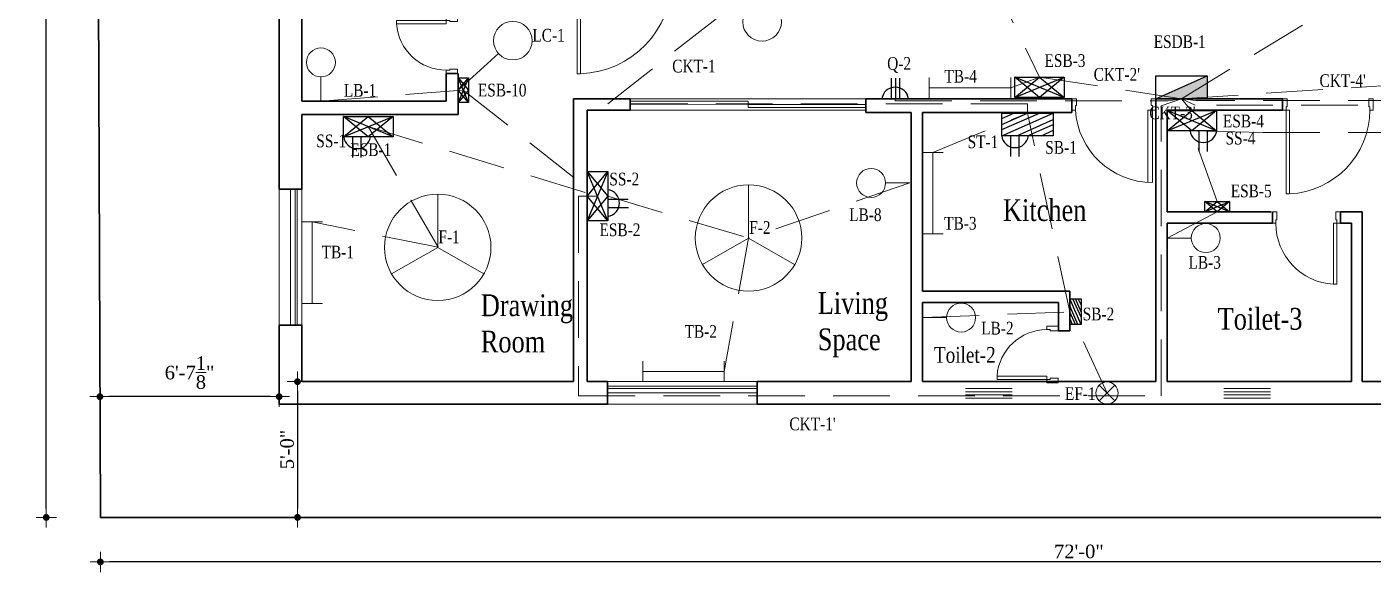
# Model space of a CAD drawing. Header units: inches. Extents: x -13742749 to 88736, y -40897 to 32194776.
# Drawn here: x 914 to 1508, y -28509 to -28269 of the extents above; entities that cross this region are included whole.
import ezdxf

# ---------------------------------------------------------------- set-up
doc = ezdxf.new("R2010")
doc.units = ezdxf.units.IN
doc.header["$LTSCALE"] = 10
doc.header["$MEASUREMENT"] = 0
doc.linetypes.add('ACAD_ISO04W100', pattern=[30, 24, -3, 0, -3])
doc.linetypes.add('HIDDEN', pattern=[0.375, 0.25, -0.125])
doc.layers.get('0').update_dxf_attribs({"color": 123})
for name, color, linetype, lineweight in [('Column', 7, 'Continuous', 35), ('Conduit (Mine)', 230, 'HIDDEN', 13), ('Conduit Generator (mine)', 134, 'HIDDEN', 13), ('DIM', 4, 'Continuous', 0), ('DOOR', 41, 'Continuous', 9), ('Fan (mine)', 210, 'Continuous', 13), ('Light (mine)', 80, 'Continuous', 13), ('Text_My', 7, 'Continuous', 13), ('Text_SUBD', 7, 'Continuous', 13), ('Wall', 7, 'Continuous', 35), ('WIN', 4, 'Continuous', 13), ('WIN-1', 8, 'Continuous', 13), ('WIN1', 8, 'Continuous', 9)]:
    doc.layers.add(name, color=color, linetype=linetype, lineweight=lineweight)
doc.layers.add('Site', color=7, linetype='ACAD_ISO04W100', lineweight=30, true_color=0x004961)
doc.layers.add('Switchboard & Socket (Mine)', color=4, linetype='Continuous')
doc.layers.add('Switchboard and Socket (mine)', color=41, linetype='Continuous')
doc.layers.get('0').off()
doc.styles.get("Standard").update_dxf_attribs({"font": 'times.ttf', "width": 0.8})
doc.styles.add('STYLE3', font='times.ttf')
doc.dimstyles.new('1_8', dxfattribs={"dimtxt": 6, "dimasz": 4, "dimexe": 0.18, "dimexo": 0.0625, "dimgap": 0.125, "dimtad": 0, "dimdec": 4, "dimrnd": 0.125, "dimzin": 3, "dimdsep": 46, "dimlunit": 4, "dimtxsty": 'STYLE3', "dimblk": 'D', "dimcen": 4, "dimse1": 1, "dimse2": 1, "dimclrt": 7, "dimadec": 0, "dimazin": 0, "dimtfac": 1, "dimtdec": 4, "dimtix": 1, "dimtmove": 0, "dimatfit": 3, "dimldrblk": 'OPEN90', "dimfxl": 1, "dimtvp": 0.75, "dimtolj": 1, "dimtzin": 0, "dimarcsym": 0})

# ---------------------------------------------------------------- blocks, each defined once
blk = doc.blocks.new('D')
at = {"layer": 'DIM'}
for q in [(-1.125, 0), (0, 1.125), (1.125, 0), (0, -1.125)]:
    blk.add_line((0, 0), q, dxfattribs=at)
at = {"layer": 'DIM', "color": 6, "const_width": 0.375}
blk.add_lwpolyline([(-0.1875, 0, 1), (0.1875, 0, 1)], format="xyb", close=True, dxfattribs=at)
blk = doc.blocks.new('*D271')
at = {"layer": 'DIM', "color": 0, "linetype": 'ByBlock', "lineweight": -2}
blk.add_line((922.18, -28481.3), (922.18, -27889.3), dxfattribs=at)
at = {"layer": 'DIM', "color": 0, "linetype": 'ByBlock', "lineweight": -2, "xscale": 4, "yscale": 4, "zscale": 4}
for p, rotation in [((922.18, -27885.3), 90), ((922.18, -28485.3), 270)]:
    blk.add_blockref('D', p, dxfattribs=dict(at, rotation=rotation))
at = {"layer": 'DIM', "color": 7, "linetype": 'ByBlock', "insert": (917.6, -28185.3), "char_height": 6, "attachment_point": 5, "rotation": 90, "style": 'STYLE3'}
blk.add_mtext('\\A1;50\'-0"', dxfattribs=at)
blk = doc.blocks.new('_Open90')
at = {"layer": 'DIM', "color": 0, "lineweight": -2}
for p, q in [((0, 0), (-1, 0)), ((-0.5, 0.5), (0, 0)), ((0, 0), (-0.5, -0.5))]:
    blk.add_line(p, q, dxfattribs=at)
blk = doc.blocks.new('*D272')
at = {"layer": 'DIM', "color": 0, "linetype": 'ByBlock', "lineweight": -2}
blk.add_line((1806.09, -28504.97), (950.09, -28504.97), dxfattribs=at)
at = {"layer": 'DIM', "color": 0, "linetype": 'ByBlock', "lineweight": -2, "xscale": 4, "yscale": 4, "zscale": 4, "rotation": 180}
blk.add_blockref('D', (946.09, -28504.97), dxfattribs=at)
at = {"layer": 'DIM', "color": 0, "linetype": 'ByBlock', "lineweight": -2, "xscale": 4, "yscale": 4, "zscale": 4}
blk.add_blockref('D', (1810.09, -28504.97), dxfattribs=at)
at = {"layer": 'DIM', "color": 7, "linetype": 'ByBlock', "insert": (1378.09, -28500.38), "char_height": 6, "attachment_point": 5, "style": 'STYLE3'}
blk.add_mtext('\\A1;72\'-0"', dxfattribs=at)
blk = doc.blocks.new('D-45')
for points in [[(-1.5, 46.97), (-3, 46.97), (-3, 5), (-1.5, 5)], [(-45, 5), (-45, 0), (-43, 0), (-43, 3.5), (-43.5, 3.5), (-43.5, 5)], [(0, 5), (0, 0), (-2, 0), (-2, 3.5), (-1.5, 3.5), (-1.5, 5)]]:
    blk.add_lwpolyline(points, close=True)
blk.add_arc((-1.5, 5), 42, 92.04671, 180)
blk = doc.blocks.new('D-25')
for points in [[(5, 25), (0, 25), (0, 23), (3.5, 23), (3.5, 23.5), (5, 23.5)], [(5, 0), (0, 0), (0, 2), (3.5, 2), (3.5, 1.5), (5, 1.5)], [(26.95, 1.5), (26.95, 3), (5, 3), (5, 1.5)]]:
    blk.add_lwpolyline(points, close=True)
blk.add_arc((5, 1.5), 22, 3.90956, 90)
blk = doc.blocks.new('D-S')
at = {"layer": 'DOOR', "linetype": 'Continuous'}
for p, q in [((1.5, 5), (1.5, 37)), ((3.5, 36.93), (3.5, 5)), ((3.5, 5), (1.5, 5))]:
    blk.add_line(p, q, dxfattribs=at)
at = {"layer": 'DOOR'}
for points in [[(2, 3), (2, 0), (0, 0), (0, 5), (1.5, 5), (1.5, 3)], [(35, 3), (35, 0), (37, 0), (37, 5), (35.5, 5), (35.5, 3)]]:
    blk.add_lwpolyline(points, close=True, dxfattribs=at)
blk.add_arc((1.46, 2.89), 34.11, 3.5436, 89.92781, dxfattribs=at)
blk = doc.blocks.new('D-40')
for points in [[(-5, 0), (0, 0), (0, -2), (-3.5, -2), (-3.5, -1.5), (-5, -1.5)], [(-41.97, -1.5), (-41.97, -3), (-5, -3), (-5, -1.5)], [(-5, -40), (0, -40), (0, -38), (-3.5, -38), (-3.5, -38.5), (-5, -38.5)]]:
    blk.add_lwpolyline(points, close=True)
blk.add_arc((-5, -1.5), 37, 182.32344, 270)
blk = doc.blocks.new('D-30')
for points in [[(5, 30), (0, 30), (0, 28), (3.5, 28), (3.5, 28.5), (5, 28.5)], [(5, 0), (0, 0), (0, 2), (3.5, 2), (3.5, 1.5), (5, 1.5)], [(31.97, 1.5), (31.97, 3), (5, 3), (5, 1.5)]]:
    blk.add_lwpolyline(points, close=True)
blk.add_arc((4.99, 1.48), 27.02, 3.22606, 89.98261)
blk = doc.blocks.new('*D294')
at = {"layer": 'DIM', "color": 0, "linetype": 'ByBlock', "lineweight": -2}
blk.add_line((1021.03, -28431.94), (949.89, -28431.94), dxfattribs=at)
at = {"layer": 'DIM', "color": 0, "linetype": 'ByBlock', "lineweight": -2, "xscale": 4, "yscale": 4, "zscale": 4, "rotation": 180}
blk.add_blockref('D', (945.89, -28431.94), dxfattribs=at)
at = {"layer": 'DIM', "color": 0, "linetype": 'ByBlock', "lineweight": -2, "xscale": 4, "yscale": 4, "zscale": 4}
blk.add_blockref('D', (1025.03, -28431.94), dxfattribs=at)
at = {"layer": 'DIM', "color": 7, "linetype": 'ByBlock', "insert": (985.46, -28421.29), "char_height": 6, "attachment_point": 5, "style": 'STYLE3'}
blk.add_mtext('\\A1;6\'-7{\\H1.000000x;\\S1/8;}"', dxfattribs=at)
blk = doc.blocks.new('*D295')
at = {"layer": 'DIM', "color": 0, "linetype": 'ByBlock', "lineweight": -2}
blk.add_line((1033.12, -28429.3), (1033.12, -28481.3), dxfattribs=at)
at = {"layer": 'DIM', "color": 0, "linetype": 'ByBlock', "lineweight": -2, "xscale": 4, "yscale": 4, "zscale": 4}
for p, rotation in [((1033.12, -28425.3), 90), ((1033.12, -28485.3), 270)]:
    blk.add_blockref('D', p, dxfattribs=dict(at, rotation=rotation))
at = {"layer": 'DIM', "color": 7, "linetype": 'ByBlock', "insert": (1028.54, -28455.3), "char_height": 6, "attachment_point": 5, "rotation": 90, "style": 'STYLE3'}
blk.add_mtext('\\A1;5\'-0"', dxfattribs=at)
blk = doc.blocks.new('Ceiling Fan Small')
at = {"layer": 'Fan (mine)', "linetype": 'ByBlock', "ltscale": 10}
for p in [(7040.4, -35394.14), (7020.04, -35429.39), (7060.75, -35429.39)]:
    blk.add_line(p, (7040.4, -35417.64), dxfattribs=at)
blk.add_circle((7040.4, -35417.64), 23.5, dxfattribs=at)
blk.add_circle((7040.4, -35417.64), 23.5, dxfattribs=at)
blk.add_circle((7040.4, -35417.64), 23.5, dxfattribs=at)
blk = doc.blocks.new('Tube Light')
at = {"layer": 'Light (mine)', "linetype": 'Continuous'}
for p, q in [((-36, 4.54), (-36, -4.54)), ((0, 0), (-36, 0)), ((0, 4.54), (0, -4.54))]:
    blk.add_line(p, q, dxfattribs=at)
blk = doc.blocks.new('Ceiling light')
at = {"layer": 'Light (mine)', "linetype": 'ByBlock'}
blk.add_circle((0, 8.53), 8.53, dxfattribs=at)
blk = doc.blocks.new('Bulb')
at = {"layer": 'Light (mine)', "linetype": 'Continuous'}
blk.add_line((-9.96, -5.31), (-20.64, -5.31), dxfattribs=at)
blk.add_circle((-3.57, -5.31), 6.4, dxfattribs=at)
blk = doc.blocks.new('Exhaust_Fan_new')
at = {"layer": 'Fan (mine)', "linetype": 'ByBlock', "ltscale": 10}
for p, q in [((-3.46, 3.46), (3.46, -3.46)), ((3.46, 3.46), (-3.46, -3.46))]:
    blk.add_line(p, q, dxfattribs=at)
blk.add_circle((0, 0), 4.9, dxfattribs=at)
blk = doc.blocks.new('switch board')
at = {"layer": 'Switchboard and Socket (mine)', "linetype": 'Continuous'}
for p, q in [((-16.63, -10.09), (6.09, 0)), ((-16.63, -5.05), (-5.27, 0)), ((-16.63, -7.26), (0, 0)), ((-16.63, -2.38), (-11.29, 0)), ((-10.02, -10.09), (6.09, -2.84)), ((-5.27, -10.09), (6.09, -5.05)), ((0.97, -10.09), (6.09, -7.56))]:
    blk.add_line(p, q, dxfattribs=at)
blk.add_lwpolyline([(-16.63, 0), (6.09, 0), (6.09, -10.09), (-16.63, -10.09)], close=True, dxfattribs=at)
blk = doc.blocks.new('2 Pin')
at = {"layer": 'Switchboard and Socket (mine)', "linetype": 'Continuous', "ltscale": 10}
for p, q in [((-7.3, 0), (-7.3, 18.1)), ((0, 0), (0, 18.2)), ((-15.8, 0), (7.8, 0))]:
    blk.add_line(p, q, dxfattribs=at)
blk.add_arc((-4, -1.6), 11.9, 7.5318, 172.4682, dxfattribs=at)
blk = doc.blocks.new('Emergency')
at = {"layer": 'Switchboard and Socket (mine)', "linetype": 'Continuous', "ltscale": 10}
for p, q in [((-10.9, 0), (0, 9.07)), ((0, 0), (-10.9, 9.07)), ((-10.9, 0), (10.9, 9.07)), ((10.9, 0), (-10.9, 9.07)), ((0, 9.07), (10.9, 0)), ((10.9, 9.07), (0, 0))]:
    blk.add_line(p, q, dxfattribs=at)
blk.add_lwpolyline([(-10.9, 9.07), (10.9, 9.07), (10.9, 0), (-10.9, 0)], close=True, dxfattribs=at)
blk = doc.blocks.new('Emergency Sub Distribution Board')
at = {"layer": 'Switchboard & Socket (Mine)', "ltscale": 10}
blk.add_hatch(color=256, dxfattribs=at).paths.add_polyline_path([(22.73, -10.09), (22.73, 0), (0, -10.09)])
blk.add_line((0, -10.09), (22.73, 0), dxfattribs=at)
at = {"layer": 'Switchboard & Socket (Mine)', "linetype": 'Continuous'}
blk.add_lwpolyline([(0, 0), (22.73, 0), (22.73, -10.09), (0, -10.09)], close=True, dxfattribs=at)
blk = doc.blocks.new('3- Pic')
at = {"layer": 'Switchboard and Socket (mine)', "linetype": 'ByBlock'}
blk.add_blockref('2 Pin', (7.3, 0), dxfattribs=at)
blk = doc.blocks.new('3- Pin')
at = {"layer": 'Switchboard and Socket (mine)', "linetype": 'Continuous', "ltscale": 10}
blk.add_line((-10.3, -3.5), (-10.3, 14.6), dxfattribs=at)
at = {"layer": 'Switchboard and Socket (mine)', "linetype": 'Continuous'}
blk.add_blockref('3- Pic', (-14.1, -3.5), dxfattribs=at)

msp = doc.modelspace()

# ---------------------------------------------------------------- linework, layer by layer
at = {"layer": 'Column', "linetype": 'ByBlock', "ltscale": 10}
for p, q in [((1025.03252, -28306.29028), (1025.03252, -28252.29028)), ((1035.03252, -28301.29028), (1035.03252, -28252.29028)), ((1035.03252, -28311.29028), (1035.03252, -28307.29028)), ((1309.03252, -28390.30198), (1309.03252, -28425.30198)), ((1060.03252, -28425.30197), (1132.03252, -28425.30197)), ((1060.03252, -28435.30197), (1132.03252, -28435.30197)), ((1291.03252, -28435.30198), (1329.03252, -28435.30198))]:
    msp.add_line(p, q, dxfattribs=at)
at = {"layer": 'Column', "linetype": 'ByBlock'}
for points in [[(1045.03252, -28435.30197), (1025.03252, -28435.30197), (1025.03252, -28425.30197)], [(1241.03252, -28425.30198), (1261.03252, -28425.30198)], [(1261.03252, -28435.30198), (1241.03252, -28435.30197)]]:
    msp.add_lwpolyline(points, dxfattribs=at)
at = {"layer": 'Conduit (Mine)', "linetype": 'HIDDEN', "ltscale": 10}
for p, q in [((1170.12444, -28302.48215), (1241.33244, -28246.5938)), ((1355.37618, -28302.48215), (1170.12444, -28302.48215)), ((1313.57424, -28324.0261), (1355.37618, -28306.65094)), ((1355.37618, -28306.65094), (1355.37618, -28302.48215)), ((1374.03252, -28394.43623), (1355.37618, -28306.65094)), ((1309.03263, -28397.00152), (1374.03285, -28394.43622)), ((1390.53968, -28430.3602), (1374.03285, -28394.43622))]:
    msp.add_line(p, q, dxfattribs=at)
at = {"layer": 'Conduit Generator (mine)', "linetype": 'HIDDEN', "ltscale": 10}
for p, q in [((1338.15854, -28244.22209), (1360.7535, -28290.73526)), ((1423.39524, -28300.30198), (1508.03252, -28248.68563)), ((1348.06283, -28295.50979), (1360.7535, -28290.73526)), ((1423.39715, -28300.30227), (1360.7535, -28290.73526)), ((1423.39795, -28300.30323), (1564.05975, -28291.22112)), ((1043.4772, -28301.2888), (1106.2981, -28296.50651)), ((1106.2981, -28296.50651), (1165.56946, -28343.37178)), ((1296.99433, -28300.30071), (1296.99433, -28301.16675)), ((1414.48328, -28303.36744), (1423.39715, -28300.30227)), ((1417.44118, -28301.16675), (1423.39795, -28300.30323)), ((1429.76424, -28301.12732), (1423.39524, -28300.30198)), ((1423.39524, -28300.30198), (1429.4366, -28303.09504)), ((1423.39715, -28300.30227), (1427.77369, -28305.55951)), ((1296.99433, -28301.16675), (1417.44118, -28301.16675)), ((1414.48328, -28431.63501), (1414.48328, -28303.36744)), ((1576.28489, -28303.09504), (1429.4366, -28303.09504)), ((1709.48684, -28301.12732), (1429.76424, -28301.12732)), ((1064.38531, -28312.60427), (1165.56946, -28343.37178)), ((1459.42489, -28315.24316), (1427.17731, -28314.50122)), ((1439.14796, -28345.76609), (1427.93252, -28314.50122)), ((1459.42489, -28315.24316), (1534.04244, -28315.24316)), ((1303.41662, -28337.5131), (1232.24839, -28361.85298)), ((1157.24621, -28343.39573), (1157.1461, -28431.63501)), ((1165.56946, -28343.37178), (1157.24621, -28343.39573)), ((1170.10643, -28343.37178), (1232.24839, -28361.85298)), ((1439.15002, -28350.30198), (1417.03272, -28361.83549)), ((1157.1461, -28431.63501), (1414.48328, -28431.63501))]:
    msp.add_line(p, q, dxfattribs=at)
at = {"layer": 'Conduit Generator (mine)', "linetype": 'ByBlock', "ltscale": 10}
msp.add_line((1104.03252, -28296.50303), (1121.85947, -28280.35258), dxfattribs=at)
at = {"layer": 'Conduit Generator (mine)', "color": 4, "linetype": 'HIDDEN', "ltscale": 10}
for p, q in [((1064.38531, -28312.60427), (1095.15778, -28365.90376)), ((1095.15778, -28365.90376), (1039.5739, -28354.75483)), ((1232.24839, -28361.85298), (1221.52263, -28420.76067))]:
    msp.add_line(p, q, dxfattribs=at)
at = {"layer": 'Site', "linetype": 'ByBlock', "ltscale": 3}
for p, q in [((943.77738, -27885.30347), (946.08988, -28485.30198)), ((946.08988, -28485.30198), (1810.08988, -28485.30198))]:
    msp.add_line(p, q, dxfattribs=at)
at = {"layer": 'Wall', "linetype": 'ByBlock', "ltscale": 10}
for p, q in [((1103.81274, -28289.1863), (1098.81274, -28289.1863)), ((1098.81274, -28289.1863), (1098.81274, -28301.29028)), ((1104.03252, -28307.29028), (1104.03252, -28289.1863)), ((1284.03252, -28300.30198), (1375.03252, -28300.30198)), ((1375.03252, -28300.30198), (1375.03252, -28306.30198)), ((1463.03252, -28300.30198), (1417.03252, -28300.30198)), ((1098.03252, -28301.29028), (1035.03252, -28301.29028)), ((1098.03252, -28301.29028), (1098.81274, -28301.29028)), ((1180.03252, -28305.30198), (1161.03252, -28305.30198)), ((1284.03252, -28305.30198), (1284.03252, -28305.30198)), ((1284.03252, -28305.30198), (1284.03252, -28306.30198)), ((1284.03252, -28306.30198), (1304.03252, -28306.30198)), ((1309.03252, -28306.30198), (1375.03252, -28306.30198)), ((1309.03252, -28310.30198), (1309.03252, -28306.30198)), ((1463.03252, -28305.30198), (1417.03252, -28305.30198)), ((1104.03252, -28307.29028), (1035.03252, -28307.29028)), ((1412.03252, -28333.30198), (1412.03252, -28363.30198)), ((1417.03252, -28333.30198), (1417.03252, -28350.30198)), ((1463.03252, -28350.30198), (1417.03252, -28350.30198)), ((1463.52732, -28355.30198), (1463.52732, -28350.30198)), ((1493.52732, -28350.30198), (1503.17173, -28350.30198)), ((1493.52732, -28350.30198), (1493.52732, -28355.30198)), ((1503.17173, -28350.30198), (1503.17173, -28425.30198)), ((1417.03252, -28355.30198), (1417.03252, -28363.30198)), ((1458.03252, -28355.30198), (1417.03252, -28355.30198)), ((1458.03252, -28355.30198), (1463.52732, -28355.30198)), ((1493.52732, -28355.30198), (1498.49157, -28355.30198)), ((1498.49157, -28355.30198), (1498.49157, -28425.30198)), ((1374.03252, -28390.30198), (1374.03252, -28385.30198)), ((1412.03252, -28385.30198), (1412.03252, -28425.30198)), ((1417.03252, -28390.30198), (1417.03252, -28425.30198)), ((1368.9144, -28402.81715), (1374.03252, -28402.81715)), ((1045.03252, -28425.30197), (1035.03252, -28425.30197)), ((1161.03252, -28425.30197), (1170.03251, -28425.30197)), ((1329.03252, -28425.30198), (1309.03252, -28425.30198)), ((1329.03252, -28425.30198), (1412.03252, -28425.30198)), ((1417.03252, -28425.30198), (1498.49157, -28425.30198)), ((1503.17173, -28425.30198), (1573.03252, -28425.30198)), ((1329.03252, -28435.30198), (1573.03252, -28435.30198))]:
    msp.add_line(p, q, dxfattribs=at)
at = {"layer": 'Wall', "linetype": 'ByBlock'}
for p, q in [((1180.03252, -28300.30198), (1155.03252, -28300.30198)), ((1155.03252, -28300.30198), (1155.03252, -28425.30197)), ((1180.03252, -28300.30198), (1180.03252, -28305.30198)), ((1284.03252, -28300.30198), (1284.03252, -28305.30198)), ((1309.03252, -28300.30198), (1309.03252, -28300.30198)), ((1417.03252, -28300.30198), (1412.03252, -28300.30198)), ((1412.03252, -28300.30198), (1412.03252, -28333.30198)), ((1025.03252, -28340.30197), (1025.03252, -28306.29028)), ((1161.03252, -28305.30198), (1161.03252, -28425.30197)), ((1304.03252, -28306.30198), (1304.03252, -28425.30197)), ((1417.03252, -28305.30198), (1417.03252, -28333.30198)), ((1035.03252, -28311.29028), (1035.03252, -28340.30197)), ((1309.03252, -28310.30198), (1309.03252, -28385.30198)), ((1025.03252, -28340.30197), (1035.03252, -28340.30197)), ((1412.03252, -28363.30198), (1412.03252, -28385.30198)), ((1417.03252, -28363.30198), (1417.03252, -28390.30198)), ((1374.03252, -28385.30198), (1309.03252, -28385.30198)), ((1369.03252, -28390.30198), (1309.03252, -28390.30198)), ((1369.03252, -28402.81715), (1369.03252, -28390.30198)), ((1374.03252, -28402.81715), (1374.03252, -28390.30198)), ((1025.03252, -28425.30197), (1025.03252, -28400.30197)), ((1025.03252, -28400.30197), (1035.03252, -28400.30197)), ((1035.03252, -28400.30197), (1035.03252, -28425.30197)), ((1060.03252, -28425.30197), (1045.03252, -28425.30197)), ((1155.03252, -28425.30197), (1132.03252, -28425.30197)), ((1170.03251, -28435.30197), (1170.03251, -28425.30197)), ((1241.03252, -28425.30197), (1236.03252, -28425.30197)), ((1236.03252, -28435.30197), (1236.03252, -28425.30197)), ((1304.03252, -28425.30197), (1261.03252, -28425.30197)), ((1060.03252, -28435.30197), (1045.03252, -28435.30197)), ((1170.03251, -28435.30197), (1132.03252, -28435.30197)), ((1241.03252, -28435.30197), (1236.03252, -28435.30197)), ((1261.03252, -28435.30191), (1291.03252, -28435.30198))]:
    msp.add_line(p, q, dxfattribs=at)
msp.add_lwpolyline([(1463.03252, -28300.30198), (1468.03252, -28300.30198), (1468.03252, -28305.30198), (1463.03252, -28305.30198)], dxfattribs=at)
at = {"layer": 'WIN', "linetype": 'ByBlock', "ltscale": 10}
for p, q in [((1180.03252, -28301.34807), (1180.03252, -28301.34807)), ((1180.03252, -28301.34807), (1232.03252, -28301.34807)), ((1232.03252, -28302.66746), (1180.03252, -28302.80198)), ((1232.03252, -28301.34807), (1232.03252, -28302.66746)), ((1232.03252, -28302.66746), (1232.03252, -28304.12767)), ((1284.03252, -28302.80198), (1232.03252, -28302.80198)), ((1232.03252, -28304.12767), (1284.03252, -28304.12767)), ((1284.03252, -28304.26701), (1284.03252, -28302.80198)), ((1284.03252, -28304.12767), (1284.03252, -28302.80198)), ((1327.97535, -28429.84515), (1348.64044, -28429.84515)), ((1327.97535, -28431.13777), (1348.64044, -28431.13776)), ((1442.08451, -28429.84517), (1462.74959, -28429.84517)), ((1442.08451, -28431.13778), (1462.74959, -28431.13778))]:
    msp.add_line(p, q, dxfattribs=at)
at = {"layer": 'WIN', "linetype": 'ByBlock'}
for p, q in [((1032.03252, -28400.30197), (1032.03252, -28340.30197)), ((1033.03252, -28400.30197), (1033.03252, -28340.30197)), ((1236.03252, -28427.30197), (1170.03251, -28427.30197)), ((1236.03252, -28428.30197), (1170.03251, -28428.30197))]:
    msp.add_line(p, q, dxfattribs=at)
at = {"layer": 'WIN-1', "linetype": 'ByBlock'}
for p, q in [((1025.03252, -28340.30197), (1025.03252, -28400.30197)), ((1030.03252, -28400.30197), (1030.03252, -28340.30197)), ((1035.03252, -28400.30197), (1035.03252, -28340.30197)), ((1236.03252, -28425.30197), (1170.03251, -28425.30197)), ((1236.03252, -28430.30197), (1170.03251, -28430.30197)), ((1170.03251, -28435.30197), (1236.03252, -28435.30197))]:
    msp.add_line(p, q, dxfattribs=at)
at = {"layer": 'WIN-1', "linetype": 'ByBlock', "ltscale": 10}
for p, q in [((1327.97535, -28428.2723), (1348.64044, -28428.2723)), ((1442.08451, -28428.27232), (1462.74959, -28428.27232)), ((1327.97535, -28432.65856), (1348.64044, -28432.65855)), ((1442.08451, -28432.65857), (1462.74959, -28432.65857))]:
    msp.add_line(p, q, dxfattribs=at)
at = {"layer": 'WIN1', "linetype": 'ByBlock', "ltscale": 10}
for p, q in [((1180.03252, -28300.30198), (1284.03252, -28300.30198)), ((1180.03252, -28305.30198), (1284.03252, -28305.30198))]:
    msp.add_line(p, q, dxfattribs=at)

# ---------------------------------------------------------------- block references
at = {"layer": 'DOOR', "linetype": 'ByBlock'}
for name, p, rotation in [('D-45', (1155.03252, -28242.29028), 180), ('D-25', (1103.81274, -28264.1863), 180), ('D-S', (1412.03252, -28300.30198), 180), ('D-40', (1468.03252, -28300.30198), 90)]:
    msp.add_blockref(name, p, dxfattribs=dict(at, rotation=rotation))
at = {"layer": 'DOOR', "linetype": 'ByBlock', "xscale": -1, "rotation": 90}
msp.add_blockref('D-30', (1493.52732, -28350.30198), dxfattribs=at)
at = {"layer": 'DOOR', "linetype": 'ByBlock', "xscale": -1}
msp.add_blockref('D-25', (1368.9144, -28425.81715), dxfattribs=at)
at = {"layer": 'Fan (mine)', "linetype": 'ByBlock'}
for name, p in [('Tube Light', (1348.06283, -28295.50979)), ('Ceiling Fan Small', (-5945.36639, 7051.66474)), ('Ceiling Fan Small', (-5808.14782, 7055.7894)), ('Tube Light', (1221.52263, -28420.76067)), ('Exhaust_Fan_new', (1390.53968, -28430.3602))]:
    msp.add_blockref(name, p, dxfattribs=at)
at = {"layer": 'Fan (mine)', "linetype": 'ByBlock', "rotation": 90}
for p in [(1313.57424, -28324.0261), (1039.5739, -28354.75483)]:
    msp.add_blockref('Tube Light', p, dxfattribs=at)
at = {"layer": 'Switchboard & Socket (Mine)', "linetype": 'ByBlock'}
msp.add_blockref('Emergency Sub Distribution Board', (1412.03307, -28290.21031), dxfattribs=at)
at = {"layer": 'Switchboard and Socket (mine)', "linetype": 'ByBlock'}
for name, p in [('Ceiling light', (1238.22741, -28274.83004)), ('Ceiling light', (1128.17966, -28283.15494)), ('Emergency', (1360.7535, -28299.80919)), ('switch board', (1360.64642, -28306.65094)), ('Emergency', (1427.93252, -28314.50122)), ('Emergency', (1064.38531, -28317.14124)), ('Bulb', (1437.67071, -28356.52301)), ('Bulb', (1329.67063, -28391.68905))]:
    msp.add_blockref(name, p, dxfattribs=at)
for name, p, rotation in [('Bulb', (1038.16473, -28280.6508), 90), ('Emergency', (1170.10643, -28343.37178), 90), ('Bulb', (1282.77862, -28342.82558), 180)]:
    msp.add_blockref(name, p, dxfattribs=dict(at, rotation=rotation))
at = {"layer": 'Switchboard and Socket (mine)', "linetype": 'ByBlock', "xscale": 0.5, "yscale": 0.5, "zscale": 0.5}
for name, p, rotation in [('Emergency', (1108.56659, -28296.50651), 90), ('3- Pin', (1302.38888, -28298.56544), 359.9999999991662), ('2 Pin', (1057.41319, -28317.17451), 180), ('2 Pin', (1347.90919, -28316.74184), 180), ('2 Pin', (1431.08252, -28314.50122), 180), ('2 Pin', (1170.10882, -28348.37903), 270), ('switch board', (1374.03285, -28391.8011), 90)]:
    msp.add_blockref(name, p, dxfattribs=dict(at, rotation=rotation))
msp.add_blockref('Emergency', (1439.18587, -28350.30305), dxfattribs=at)

# ---------------------------------------------------------------- texts
at = {"layer": 'Switchboard and Socket (mine)', "linetype": 'ByBlock', "ltscale": 10, "char_height": 5.614888, "attachment_point": 1}
for s, insert, width in [('LC-1', (1136.80268, -28269.41381), 11.307141), ('ESDB-1', (1411.10122, -28272.25522), 23.7170829), ('Q-2', (1293.45815, -28281.8821), 11.307141), ('ESB-3', (1362.89505, -28280.60557), 34.9277287), ('TB-4', (1318.71191, -28287.54238), 11.307141), ('LB-1', (1053.57449, -28293.77185), 10.7044674), ('ESB-10', (1112.73575, -28293.6612), 11.307141), ('ESB-4', (1441.68581, -28307.32119), 11.307141), ('SS-1', (1041.39802, -28316.10731), 11.307141), ('ST-1', (1328.97977, -28316.51344), 11.307141), ('SS-4', (1442.82408, -28314.89149), 11.307141), ('ESB-1', (1056.46013, -28319.98589), 11.307141), ('SB-1', (1363.23308, -28318.99945), 11.307141), ('SS-2', (1170.77876, -28332.97035), 11.307141), ('ESB-5', (1445.12624, -28338.21815), 11.307141), ('F-2', (1232.53986, -28354.37212), 11.307141), ('LB-8', (1276.64383, -28348.73478), 18.5417359), ('TB-3', (1318.59643, -28352.50768), 11.307141), ('F-1', (1095.32072, -28358.49682), 11.307141), ('ESB-2', (1166.41647, -28355.39629), 11.307141), ('TB-1', (1043.76507, -28365.2364), 11.307141), ('LB-3', (1426.45696, -28369.78917), 10.7044674), ('SB-2', (1379.76613, -28392.60266), 11.307141), ('TB-2', (1204.00343, -28400.30628), 11.307141), ('LB-2', (1334.94464, -28398.85627), 10.7044674), ('EF-1', (1371.93364, -28427.78913), 11.307141)]:
    msp.add_mtext(s, dxfattribs=dict(at, insert=insert, width=width))
at = {"layer": 'Text_My', "linetype": 'ByBlock', "ltscale": 10, "attachment_point": 1}
for s, insert, char_height, width in [('Kitchen', (1344.59264, -28344.68176), 9.625, 2.1183511), ('Drawing \\PRoom', (1114.05238, -28386.7447), 9.625, 2.1183511), ('Living\\PSpace', (1262.81769, -28385.74356), 9.625, 2.1183511), ('Toilet-3', (1439.34582, -28392.72176), 9.625, 2.1183511), ('Toilet-2', (1314.12469, -28409.99145), 7, 37.91675)]:
    msp.add_mtext(s, dxfattribs=dict(at, insert=insert, char_height=char_height, width=width))
at = {"layer": 'Text_SUBD', "linetype": 'ByBlock', "ltscale": 10, "char_height": 5.614888, "width": 4.1666683, "attachment_point": 1}
for s, insert in [('CKT-1', (1198.53763, -28283.04447)), ("CKT-2'", (1384.61221, -28286.71468)), ("CKT-4'", (1484.32543, -28289.46304)), ("CKT-3'", (1409.16876, -28303.72168)), ("CKT-1'", (1250.27112, -28441.1758))]:
    msp.add_mtext(s, dxfattribs=dict(at, insert=insert))

# ---------------------------------------------------------------- dimensions: what is measured, and where the dimension line sits
at = {"layer": 'DIM', "linetype": 'ByBlock'}
dim = msp.add_linear_dim(base=(922.175, -27885.30347), p1=(946.08988, -28485.30198), p2=(944.75134, -27885.30347), angle=90, dimstyle='1_8', dxfattribs=at)
dim.commit()
dim.dimension.update_dxf_attribs({"geometry": '*D271', "text_midpoint": (922.175, -28185.30273), "dimtype": 160})
dim = msp.add_linear_dim(base=(945.89438, -28431.93662), p1=(1025.03252, -28425.30197), p2=(945.89438, -28434.67005), dimstyle='1_8', dxfattribs=at)
dim.commit()
dim.dimension.update_dxf_attribs({"geometry": '*D294', "text_midpoint": (985.46345, -28421.28737)})
dim = msp.add_linear_dim(base=(1033.11549, -28485.30198), p1=(1025.03252, -28425.30197), p2=(1025.03252, -28485.30198), angle=90, dimstyle='1_8', dxfattribs=at)
dim.commit()
dim.dimension.update_dxf_attribs({"geometry": '*D295', "text_midpoint": (1028.53763, -28455.30198)})
dim = msp.add_linear_dim(base=(946.08988, -28504.97116), p1=(1810.08988, -28485.30198), p2=(946.08988, -28485.30198), dimstyle='1_8', dxfattribs=at)
dim.commit()
dim.dimension.update_dxf_attribs({"geometry": '*D272', "text_midpoint": (1378.08988, -28504.97116), "dimtype": 160})

doc.saveas('drawing.dxf')
